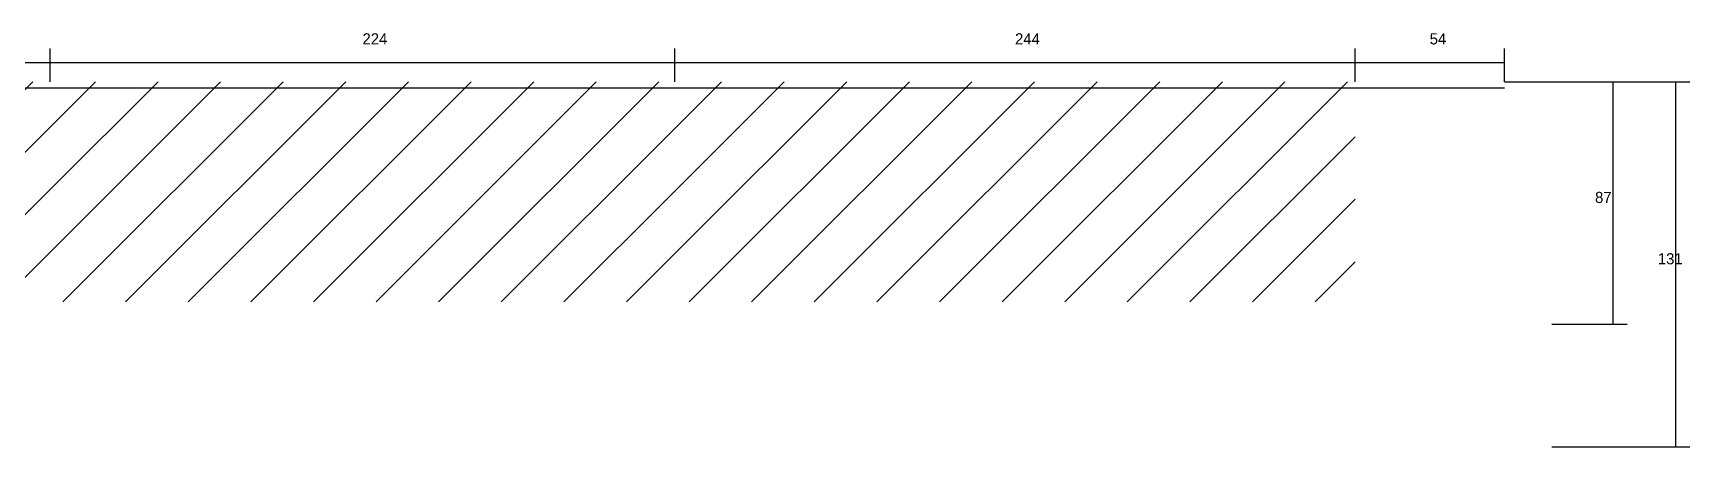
# Model space of a CAD drawing. Header units: metres. Extents: x -10353 to -7596, y 9675 to 10974.
# Drawn here: x -9614 to -9020, y 9675 to 9823 of the extents above; entities that cross this region are included whole.
import ezdxf

# ---------------------------------------------------------------- set-up
doc = ezdxf.new("R2010")
doc.units = ezdxf.units.M
for name, color, linetype in [('COTA', 241, 'Continuous'), ('Hachura', 253, 'Continuous'), ('SARR_2.2x7', 40, 'Continuous')]:
    doc.layers.add(name, color=color, linetype=linetype)

msp = doc.modelspace()

# ---------------------------------------------------------------- hatches: boundary and pattern name
at = {"layer": 'Hachura'}
h = msp.add_hatch(dxfattribs=at)
h.set_pattern_fill('ANSI31', scale=5)
h.paths.add_polyline_path([(-9851.8, 9726.8), (-9607.8, 9726.8), (-9607.8, 9805.8), (-9851.8, 9805.8)])
h = msp.add_hatch(dxfattribs=at)
h.set_pattern_fill('ANSI31', scale=5)
h.paths.add_polyline_path([(-9607.8, 9805.8), (-9607.8, 9726.8), (-9383.8, 9726.8), (-9383.8, 9805.8)])
h = msp.add_hatch(dxfattribs=at)
h.set_pattern_fill('ANSI31', scale=5)
h.paths.add_polyline_path([(-9383.8, 9805.8), (-9383.8, 9726.8), (-9139.8, 9726.8), (-9139.8, 9805.8)])

# ---------------------------------------------------------------- linework, layer by layer
at = {"layer": 'COTA'}
for p, q in [((-9607.8, 9805.8), (-9607.8, 9817.7)), ((-9607.8, 9805.8), (-9607.8, 9817.7)), ((-9383.8, 9805.8), (-9383.8, 9817.7)), ((-9383.8, 9805.8), (-9383.8, 9817.7)), ((-9139.8, 9805.8), (-9139.8, 9817.7)), ((-9139.8, 9805.8), (-9139.8, 9817.7)), ((-9086.3, 9805.8), (-9086.3, 9817.7)), ((-9851.8, 9812.7), (-9607.8, 9812.7)), ((-9607.8, 9812.7), (-9383.8, 9812.7)), ((-9383.8, 9812.7), (-9139.8, 9812.7)), ((-9139.8, 9812.7), (-9086.3, 9812.7)), ((-9086.3, 9805.8), (-9019.8, 9805.8)), ((-9086.3, 9805.8), (-9042.3, 9805.8)), ((-9047.3, 9718.8), (-9047.3, 9805.8)), ((-9024.8, 9674.8), (-9024.8, 9805.8)), ((-9069.3, 9718.8), (-9042.3, 9718.8)), ((-9069.3, 9674.8), (-9019.8, 9674.8))]:
    msp.add_line(p, q, dxfattribs=at)
at = {"layer": 'SARR_2.2x7'}
for p, q in [((-9851.8, 9803.6), (-9607.8, 9803.6)), ((-9607.8, 9803.6), (-9383.8, 9803.6)), ((-9383.8, 9803.6), (-9139.8, 9803.6)), ((-9139.8, 9803.6), (-9086.3, 9803.6))]:
    msp.add_line(p, q, dxfattribs=at)

# ---------------------------------------------------------------- texts
at = {"layer": 'COTA'}
for s, p in [('224', (-9495.8, 9819.2)), ('244', (-9261.8, 9819.2)), ('54', (-9113.1, 9819.2)), ('87', (-9053.8, 9762.3)), ('131', (-9031.3, 9740.3))]:
    msp.add_text(s, height=4, dxfattribs=at).set_placement(p)

doc.saveas('drawing.dxf')
